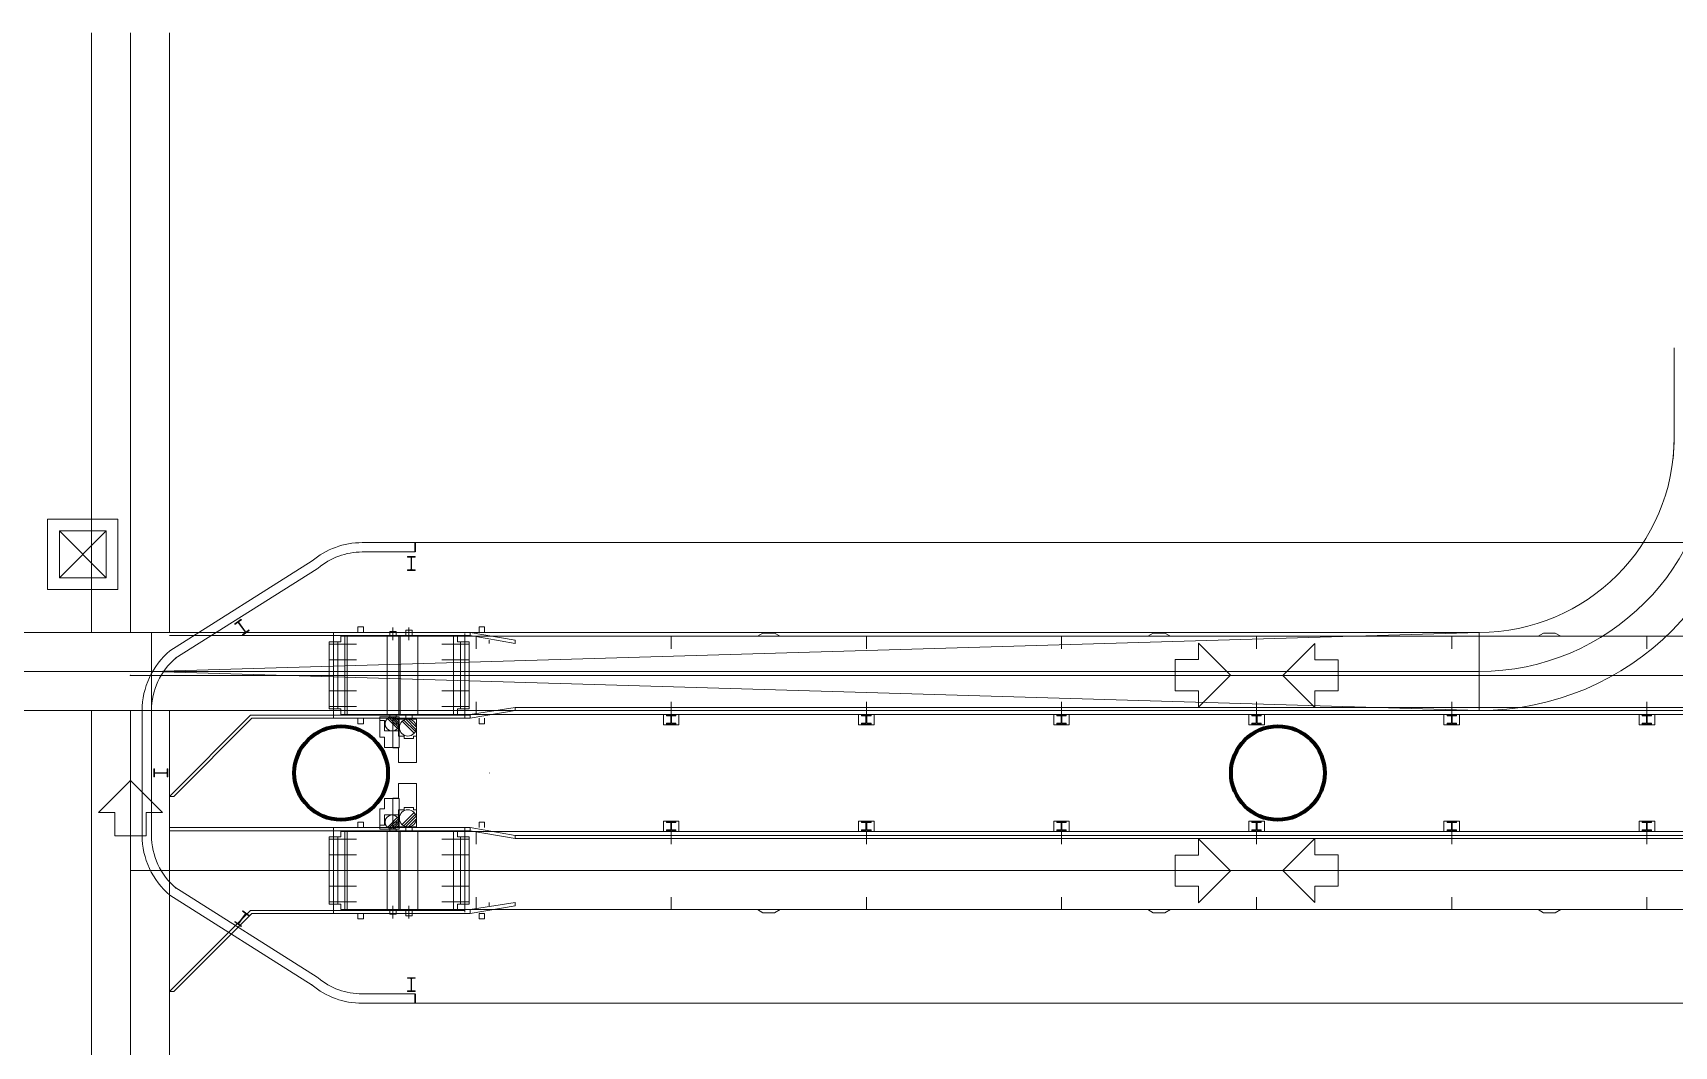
# Model space of a CAD drawing. Header units: metres. Extents: x 1807 to 3745, y 842 to 1968.
# Drawn here: x 3482.05 to 3503.08, y 1388.5 to 1401.48 of the extents above; entities that cross this region are included whole.
import ezdxf

# ---------------------------------------------------------------- set-up
doc = ezdxf.new("R2010")
doc.units = ezdxf.units.M
doc.header["$MEASUREMENT"] = 0
doc.layers.add('Level 1', color=7, linetype='Continuous', lineweight=0)

msp = doc.modelspace()

# ---------------------------------------------------------------- linework, layer by layer
at = {"layer": 'Level 1', "color": 7, "linetype": 'Continuous', "lineweight": 0}
for p, q in [((3482.8, 1393.8), (3482.8, 1401.479)), ((3483.8, 1393.8), (3483.8, 1401.479)), ((3503.077, 1396.3), (3503.077, 1397.446)), ((3482.24, 1395.25), (3483.14, 1395.25)), ((3482.24, 1394.35), (3482.24, 1395.25)), ((3483.14, 1395.25), (3482.24, 1395.25)), ((3482.24, 1395.25), (3482.24, 1394.35)), ((3483.14, 1395.25), (3483.14, 1394.35)), ((3483.14, 1394.35), (3483.14, 1395.25)), ((3482.39, 1395.1), (3482.99, 1394.5)), ((3482.99, 1395.1), (3482.39, 1394.5)), ((3482.39, 1394.5), (3482.99, 1395.1)), ((3482.99, 1394.5), (3482.39, 1395.1)), ((3511.53, 1394.95), (3486.27, 1394.95)), ((3486.95, 1394.95), (3486.27, 1394.95)), ((3485.633, 1394.721), (3485.62, 1394.711)), ((3486.95, 1394.83), (3486.27, 1394.83)), ((3485.627, 1394.716), (3483.807, 1393.566)), ((3485.627, 1394.716), (3483.807, 1393.566)), ((3485.691, 1394.614), (3483.871, 1393.464)), ((3485.704, 1394.624), (3485.691, 1394.614)), ((3483.14, 1394.35), (3482.24, 1394.35)), ((3482.24, 1394.35), (3483.14, 1394.35)), ((3463.192, 1393.8), (3500.577, 1393.8)), ((3500.577, 1393.8), (3483.57, 1393.3)), ((3483.57, 1392.8), (3483.57, 1393.8)), ((3485.18, 1393.8), (3483.8, 1393.8)), ((3485.18, 1393.76), (3483.8, 1393.76)), ((3485.9, 1393.8), (3485.18, 1393.8)), ((3485.9, 1393.76), (3485.18, 1393.76)), ((3485.847, 1393.68), (3485.847, 1392.82)), ((3485.847, 1393.68), (3485.997, 1393.68)), ((3485.9, 1393.8), (3487.654, 1393.8)), ((3485.9, 1393.8), (3485.9, 1392.7)), ((3485.9, 1393.76), (3487.654, 1393.76)), ((3485.997, 1393.75), (3486.047, 1393.75)), ((3485.997, 1393.68), (3485.997, 1393.75)), ((3511.853, 1393.75), (3486.047, 1393.75)), ((3486.07, 1393.75), (3487.462, 1393.75)), ((3486.215, 1393.8), (3486.215, 1393.87)), ((3486.215, 1393.87), (3486.285, 1393.87)), ((3486.285, 1393.8), (3486.285, 1393.87)), ((3486.589, 1393.76), (3486.739, 1393.76)), ((3486.624, 1393.81), (3486.704, 1393.81)), ((3486.624, 1393.81), (3486.624, 1393.76)), ((3486.704, 1393.81), (3486.704, 1393.76)), ((3486.768, 1393.76), (3486.968, 1393.76)), ((3486.828, 1393.83), (3486.828, 1393.76)), ((3486.828, 1393.83), (3486.908, 1393.83)), ((3486.908, 1393.83), (3486.908, 1393.76)), ((3487.489, 1393.75), (3487.439, 1393.75)), ((3487.489, 1393.68), (3487.489, 1393.75)), ((3487.639, 1393.68), (3487.489, 1393.68)), ((3487.639, 1392.82), (3487.639, 1393.68)), ((3487.654, 1393.76), (3487.654, 1393.8)), ((3488.228, 1393.7), (3487.654, 1393.8)), ((3487.654, 1393.76), (3488.228, 1393.66)), ((3487.728, 1393.75), (3487.728, 1393.59)), ((3487.768, 1393.8), (3487.768, 1393.87)), ((3487.768, 1393.87), (3487.838, 1393.87)), ((3487.768, 1393.8), (3487.838, 1393.8)), ((3487.838, 1393.8), (3487.838, 1393.87)), ((3487.898, 1393.7), (3487.898, 1393.66)), ((3488.228, 1393.66), (3488.228, 1393.7)), ((3490.228, 1393.75), (3490.228, 1393.59)), ((3491.334, 1393.75), (3491.403, 1393.79)), ((3491.553, 1393.79), (3491.403, 1393.79)), ((3491.553, 1393.79), (3491.623, 1393.75)), ((3492.728, 1393.75), (3492.728, 1393.59)), ((3495.228, 1393.75), (3495.228, 1393.59)), ((3496.334, 1393.75), (3496.403, 1393.79)), ((3496.553, 1393.79), (3496.403, 1393.79)), ((3496.553, 1393.79), (3496.623, 1393.75)), ((3497.728, 1393.75), (3497.728, 1393.59)), ((3500.228, 1393.75), (3500.228, 1393.59)), ((3500.577, 1392.8), (3500.577, 1393.8)), ((3501.403, 1393.79), (3501.334, 1393.75)), ((3501.403, 1393.79), (3501.553, 1393.79)), ((3501.623, 1393.75), (3501.553, 1393.79)), ((3502.728, 1393.75), (3502.728, 1393.59)), ((3483.871, 1393.464), (3483.884, 1393.474)), ((3485.847, 1393.65), (3486.197, 1393.65)), ((3487.639, 1393.65), (3487.289, 1393.65)), ((3496.984, 1393.662), (3497.394, 1393.252)), ((3496.984, 1393.452), (3496.984, 1393.662)), ((3483.299, 1393.249), (3483.301, 1393.251)), ((3483.299, 1393.251), (3483.301, 1393.249)), ((3483.57, 1393.3), (3500.577, 1392.8)), ((3485.179, 1393.249), (3485.181, 1393.251)), ((3485.179, 1393.251), (3485.181, 1393.249)), ((3485.847, 1393.45), (3486.197, 1393.45)), ((3485.847, 1393.25), (3486.197, 1393.25)), ((3487.639, 1393.45), (3487.289, 1393.45)), ((3487.639, 1393.25), (3487.289, 1393.25)), ((3496.684, 1393.052), (3496.684, 1393.452)), ((3496.684, 1393.452), (3496.984, 1393.452)), ((3496.984, 1392.842), (3497.394, 1393.252)), ((3485.847, 1393.05), (3486.197, 1393.05)), ((3487.639, 1393.05), (3487.289, 1393.05)), ((3496.684, 1393.052), (3496.984, 1393.052)), ((3496.984, 1392.842), (3496.984, 1393.052)), ((3485.847, 1392.85), (3486.197, 1392.85)), ((3487.639, 1392.85), (3487.289, 1392.85)), ((3488.228, 1392.84), (3487.654, 1392.75)), ((3487.728, 1392.91), (3487.728, 1392.75)), ((3507.818, 1392.84), (3488.228, 1392.84)), ((3488.228, 1392.8), (3488.228, 1392.84)), ((3490.228, 1392.91), (3490.228, 1392.75)), ((3492.728, 1392.91), (3492.728, 1392.75)), ((3495.228, 1392.91), (3495.228, 1392.75)), ((3497.728, 1392.91), (3497.728, 1392.75)), ((3500.228, 1392.91), (3500.228, 1392.75)), ((3502.728, 1392.91), (3502.728, 1392.75)), ((3463.192, 1392.8), (3500.577, 1392.8)), ((3482.8, 1267.909), (3482.8, 1392.8)), ((3483.45, 1392.8), (3483.45, 1391.2)), ((3483.45, 1392.8), (3483.45, 1391.2)), ((3483.57, 1392.8), (3483.57, 1391.2)), ((3483.8, 1267.909), (3483.8, 1392.8)), ((3484.84, 1392.74), (3483.8, 1391.7)), ((3484.857, 1392.7), (3483.857, 1391.7)), ((3485.18, 1392.74), (3484.84, 1392.74)), ((3485.18, 1392.7), (3484.857, 1392.7)), ((3485.9, 1392.74), (3485.18, 1392.74)), ((3485.9, 1392.7), (3485.18, 1392.7)), ((3485.847, 1392.82), (3485.997, 1392.82)), ((3485.9, 1392.74), (3487.654, 1392.74)), ((3485.9, 1392.7), (3487.654, 1392.7)), ((3485.997, 1392.82), (3485.997, 1392.75)), ((3485.997, 1392.75), (3486.047, 1392.75)), ((3486.047, 1392.75), (3487.462, 1392.75)), ((3486.215, 1392.7), (3486.215, 1392.63)), ((3486.215, 1392.63), (3486.285, 1392.63)), ((3486.285, 1392.7), (3486.285, 1392.63)), ((3486.744, 1392.72), (3486.494, 1392.72)), ((3486.494, 1392.72), (3486.494, 1392.67)), ((3486.554, 1392.67), (3486.494, 1392.67)), ((3486.554, 1392.67), (3486.554, 1392.538)), ((3486.589, 1392.74), (3486.739, 1392.74)), ((3486.721, 1392.568), (3486.592, 1392.697)), ((3486.733, 1392.586), (3486.609, 1392.709)), ((3486.624, 1392.74), (3486.624, 1392.72)), ((3486.741, 1392.607), (3486.63, 1392.717)), ((3486.744, 1392.634), (3486.657, 1392.72)), ((3486.964, 1392.69), (3486.664, 1392.69)), ((3486.664, 1392.69), (3486.664, 1392.63)), ((3486.736, 1392.63), (3486.664, 1392.63)), ((3486.704, 1392.74), (3486.704, 1392.72)), ((3486.736, 1392.63), (3486.736, 1392.472)), ((3486.744, 1392.72), (3486.744, 1392.538)), ((3486.768, 1392.74), (3486.968, 1392.74)), ((3486.936, 1392.508), (3486.782, 1392.663)), ((3486.951, 1392.529), (3486.803, 1392.677)), ((3486.828, 1392.74), (3486.828, 1392.69)), ((3486.961, 1392.554), (3486.828, 1392.687)), ((3486.964, 1392.587), (3486.861, 1392.69)), ((3486.908, 1392.74), (3486.908, 1392.69)), ((3486.964, 1392.69), (3486.964, 1392.472)), ((3487.489, 1392.75), (3487.439, 1392.75)), ((3487.639, 1392.82), (3487.489, 1392.82)), ((3487.489, 1392.82), (3487.489, 1392.75)), ((3511.853, 1392.75), (3487.489, 1392.75)), ((3487.654, 1392.7), (3488.228, 1392.8)), ((3487.654, 1392.7), (3487.654, 1392.75)), ((3487.768, 1392.7), (3487.768, 1392.63)), ((3487.768, 1392.63), (3487.838, 1392.63)), ((3487.838, 1392.7), (3487.838, 1392.63)), ((3507.228, 1392.8), (3488.228, 1392.8)), ((3490.128, 1392.616), (3490.128, 1392.75)), ((3490.128, 1392.75), (3490.328, 1392.75)), ((3490.168, 1392.74), (3490.288, 1392.74)), ((3490.168, 1392.74), (3490.168, 1392.73)), ((3490.168, 1392.73), (3490.223, 1392.73)), ((3490.168, 1392.636), (3490.168, 1392.626)), ((3490.168, 1392.636), (3490.223, 1392.636)), ((3490.168, 1392.626), (3490.288, 1392.626)), ((3490.188, 1392.75), (3490.188, 1392.74)), ((3490.223, 1392.73), (3490.223, 1392.636)), ((3490.233, 1392.73), (3490.288, 1392.73)), ((3490.233, 1392.73), (3490.233, 1392.636)), ((3490.233, 1392.636), (3490.288, 1392.636)), ((3490.268, 1392.75), (3490.268, 1392.74)), ((3490.288, 1392.74), (3490.288, 1392.73)), ((3490.288, 1392.636), (3490.288, 1392.626)), ((3490.328, 1392.616), (3490.328, 1392.75)), ((3492.628, 1392.616), (3492.628, 1392.75)), ((3492.628, 1392.75), (3492.828, 1392.75)), ((3492.668, 1392.74), (3492.788, 1392.74)), ((3492.668, 1392.74), (3492.668, 1392.73)), ((3492.668, 1392.73), (3492.723, 1392.73)), ((3492.668, 1392.636), (3492.668, 1392.626)), ((3492.668, 1392.636), (3492.723, 1392.636)), ((3492.668, 1392.626), (3492.788, 1392.626)), ((3492.688, 1392.75), (3492.688, 1392.74)), ((3492.723, 1392.73), (3492.723, 1392.636)), ((3492.733, 1392.73), (3492.788, 1392.73)), ((3492.733, 1392.73), (3492.733, 1392.636)), ((3492.733, 1392.636), (3492.788, 1392.636)), ((3492.768, 1392.75), (3492.768, 1392.74)), ((3492.788, 1392.74), (3492.788, 1392.73)), ((3492.788, 1392.636), (3492.788, 1392.626)), ((3492.828, 1392.616), (3492.828, 1392.75)), ((3495.128, 1392.616), (3495.128, 1392.75)), ((3495.128, 1392.75), (3495.328, 1392.75)), ((3495.168, 1392.74), (3495.288, 1392.74)), ((3495.168, 1392.74), (3495.168, 1392.73)), ((3495.168, 1392.73), (3495.223, 1392.73)), ((3495.168, 1392.636), (3495.168, 1392.626)), ((3495.168, 1392.636), (3495.223, 1392.636)), ((3495.168, 1392.626), (3495.288, 1392.626)), ((3495.188, 1392.75), (3495.188, 1392.74)), ((3495.223, 1392.73), (3495.223, 1392.636)), ((3495.233, 1392.73), (3495.288, 1392.73)), ((3495.233, 1392.73), (3495.233, 1392.636)), ((3495.233, 1392.636), (3495.288, 1392.636)), ((3495.268, 1392.75), (3495.268, 1392.74)), ((3495.288, 1392.74), (3495.288, 1392.73)), ((3495.288, 1392.636), (3495.288, 1392.626)), ((3495.328, 1392.616), (3495.328, 1392.75)), ((3497.628, 1392.616), (3497.628, 1392.75)), ((3497.628, 1392.75), (3497.828, 1392.75)), ((3497.668, 1392.74), (3497.788, 1392.74)), ((3497.668, 1392.74), (3497.668, 1392.73)), ((3497.668, 1392.73), (3497.723, 1392.73)), ((3497.668, 1392.636), (3497.668, 1392.626)), ((3497.668, 1392.636), (3497.723, 1392.636)), ((3497.668, 1392.626), (3497.788, 1392.626)), ((3497.688, 1392.75), (3497.688, 1392.74)), ((3497.723, 1392.73), (3497.723, 1392.636)), ((3497.733, 1392.73), (3497.788, 1392.73)), ((3497.733, 1392.73), (3497.733, 1392.636)), ((3497.733, 1392.636), (3497.788, 1392.636)), ((3497.768, 1392.75), (3497.768, 1392.74)), ((3497.788, 1392.74), (3497.788, 1392.73)), ((3497.788, 1392.636), (3497.788, 1392.626)), ((3497.828, 1392.616), (3497.828, 1392.75)), ((3500.128, 1392.616), (3500.128, 1392.75)), ((3500.128, 1392.75), (3500.328, 1392.75)), ((3500.168, 1392.74), (3500.288, 1392.74)), ((3500.168, 1392.74), (3500.168, 1392.73)), ((3500.168, 1392.73), (3500.223, 1392.73)), ((3500.168, 1392.636), (3500.168, 1392.626)), ((3500.168, 1392.636), (3500.223, 1392.636)), ((3500.168, 1392.626), (3500.288, 1392.626)), ((3500.188, 1392.75), (3500.188, 1392.74)), ((3500.223, 1392.73), (3500.223, 1392.636)), ((3500.233, 1392.73), (3500.288, 1392.73)), ((3500.233, 1392.73), (3500.233, 1392.636)), ((3500.233, 1392.636), (3500.288, 1392.636)), ((3500.268, 1392.75), (3500.268, 1392.74)), ((3500.288, 1392.74), (3500.288, 1392.73)), ((3500.288, 1392.636), (3500.288, 1392.626)), ((3500.328, 1392.616), (3500.328, 1392.75)), ((3502.628, 1392.616), (3502.628, 1392.75)), ((3502.628, 1392.75), (3502.828, 1392.75)), ((3502.668, 1392.74), (3502.788, 1392.74)), ((3502.668, 1392.74), (3502.668, 1392.73)), ((3502.668, 1392.73), (3502.723, 1392.73)), ((3502.668, 1392.636), (3502.668, 1392.626)), ((3502.668, 1392.636), (3502.723, 1392.636)), ((3502.668, 1392.626), (3502.788, 1392.626)), ((3502.688, 1392.75), (3502.688, 1392.74)), ((3502.723, 1392.73), (3502.723, 1392.636)), ((3502.733, 1392.73), (3502.788, 1392.73)), ((3502.733, 1392.73), (3502.733, 1392.636)), ((3502.733, 1392.636), (3502.788, 1392.636)), ((3502.768, 1392.75), (3502.768, 1392.74)), ((3502.788, 1392.74), (3502.788, 1392.73)), ((3502.788, 1392.636), (3502.788, 1392.626)), ((3502.828, 1392.616), (3502.828, 1392.75)), ((3486.744, 1392.538), (3486.554, 1392.538)), ((3486.808, 1392.472), (3486.736, 1392.472)), ((3486.808, 1392.472), (3486.808, 1392.442)), ((3486.928, 1392.442), (3486.808, 1392.442)), ((3486.964, 1392.472), (3486.928, 1392.472)), ((3486.928, 1392.472), (3486.928, 1392.442)), ((3490.128, 1392.616), (3490.328, 1392.616)), ((3492.628, 1392.616), (3492.828, 1392.616)), ((3495.128, 1392.616), (3495.328, 1392.616)), ((3497.628, 1392.616), (3497.828, 1392.616)), ((3500.128, 1392.616), (3500.328, 1392.616)), ((3502.628, 1392.616), (3502.828, 1392.616)), ((3487.899, 1391.999), (3487.901, 1392.001)), ((3487.899, 1392.001), (3487.901, 1391.999)), ((3482.89, 1391.495), (3483.3, 1391.905)), ((3483.301, 1391.904), (3483.299, 1391.906)), ((3483.299, 1391.904), (3483.301, 1391.906)), ((3483.71, 1391.495), (3483.3, 1391.905)), ((3483.857, 1391.7), (3483.8, 1391.7)), ((3483.1, 1391.495), (3482.89, 1391.495)), ((3483.1, 1391.195), (3483.1, 1391.495)), ((3483.301, 1391.549), (3483.299, 1391.551)), ((3483.299, 1391.549), (3483.301, 1391.551)), ((3483.71, 1391.495), (3483.5, 1391.495)), ((3483.5, 1391.195), (3483.5, 1391.495)), ((3486.215, 1391.3), (3486.215, 1391.37)), ((3486.215, 1391.37), (3486.285, 1391.37)), ((3486.285, 1391.3), (3486.285, 1391.37)), ((3486.744, 1391.462), (3486.554, 1391.462)), ((3486.554, 1391.33), (3486.554, 1391.462)), ((3486.721, 1391.432), (3486.592, 1391.303)), ((3486.733, 1391.414), (3486.609, 1391.291)), ((3486.741, 1391.393), (3486.63, 1391.283)), ((3486.744, 1391.367), (3486.657, 1391.28)), ((3486.736, 1391.37), (3486.664, 1391.37)), ((3486.664, 1391.31), (3486.664, 1391.37)), ((3486.736, 1391.37), (3486.736, 1391.528)), ((3486.808, 1391.528), (3486.736, 1391.528)), ((3486.744, 1391.28), (3486.744, 1391.462)), ((3486.936, 1391.492), (3486.782, 1391.338)), ((3486.951, 1391.471), (3486.803, 1391.323)), ((3486.928, 1391.558), (3486.808, 1391.558)), ((3486.808, 1391.528), (3486.808, 1391.558)), ((3486.961, 1391.446), (3486.828, 1391.313)), ((3486.964, 1391.413), (3486.861, 1391.31)), ((3486.928, 1391.528), (3486.928, 1391.558)), ((3486.964, 1391.528), (3486.928, 1391.528)), ((3486.964, 1391.31), (3486.964, 1391.528)), ((3487.768, 1391.3), (3487.768, 1391.37)), ((3487.768, 1391.37), (3487.838, 1391.37)), ((3487.838, 1391.3), (3487.838, 1391.37)), ((3490.128, 1391.384), (3490.128, 1391.25)), ((3490.128, 1391.384), (3490.328, 1391.384)), ((3490.168, 1391.374), (3490.288, 1391.374)), ((3490.168, 1391.364), (3490.168, 1391.374)), ((3490.168, 1391.364), (3490.223, 1391.364)), ((3490.223, 1391.27), (3490.223, 1391.364)), ((3490.233, 1391.364), (3490.288, 1391.364)), ((3490.233, 1391.27), (3490.233, 1391.364)), ((3490.288, 1391.364), (3490.288, 1391.374)), ((3490.328, 1391.384), (3490.328, 1391.25)), ((3492.628, 1391.384), (3492.628, 1391.25)), ((3492.628, 1391.384), (3492.828, 1391.384)), ((3492.668, 1391.374), (3492.788, 1391.374)), ((3492.668, 1391.364), (3492.668, 1391.374)), ((3492.668, 1391.364), (3492.723, 1391.364)), ((3492.723, 1391.27), (3492.723, 1391.364)), ((3492.733, 1391.364), (3492.788, 1391.364)), ((3492.733, 1391.27), (3492.733, 1391.364)), ((3492.788, 1391.364), (3492.788, 1391.374)), ((3492.828, 1391.384), (3492.828, 1391.25)), ((3495.128, 1391.384), (3495.128, 1391.25)), ((3495.128, 1391.384), (3495.328, 1391.384)), ((3495.168, 1391.374), (3495.288, 1391.374)), ((3495.168, 1391.364), (3495.168, 1391.374)), ((3495.168, 1391.364), (3495.223, 1391.364)), ((3495.223, 1391.27), (3495.223, 1391.364)), ((3495.233, 1391.364), (3495.288, 1391.364)), ((3495.233, 1391.27), (3495.233, 1391.364)), ((3495.288, 1391.364), (3495.288, 1391.374)), ((3495.328, 1391.384), (3495.328, 1391.25)), ((3497.628, 1391.384), (3497.628, 1391.25)), ((3497.628, 1391.384), (3497.828, 1391.384)), ((3497.668, 1391.374), (3497.788, 1391.374)), ((3497.668, 1391.364), (3497.668, 1391.374)), ((3497.668, 1391.364), (3497.723, 1391.364)), ((3497.723, 1391.27), (3497.723, 1391.364)), ((3497.733, 1391.364), (3497.788, 1391.364)), ((3497.733, 1391.27), (3497.733, 1391.364)), ((3497.788, 1391.364), (3497.788, 1391.374)), ((3497.828, 1391.384), (3497.828, 1391.25)), ((3500.128, 1391.384), (3500.128, 1391.25)), ((3500.128, 1391.384), (3500.328, 1391.384)), ((3500.168, 1391.374), (3500.288, 1391.374)), ((3500.168, 1391.364), (3500.168, 1391.374)), ((3500.168, 1391.364), (3500.223, 1391.364)), ((3500.223, 1391.27), (3500.223, 1391.364)), ((3500.233, 1391.364), (3500.288, 1391.364)), ((3500.233, 1391.27), (3500.233, 1391.364)), ((3500.288, 1391.364), (3500.288, 1391.374)), ((3500.328, 1391.384), (3500.328, 1391.25)), ((3502.628, 1391.384), (3502.628, 1391.25)), ((3502.628, 1391.384), (3502.828, 1391.384)), ((3502.668, 1391.374), (3502.788, 1391.374)), ((3502.668, 1391.364), (3502.668, 1391.374)), ((3502.668, 1391.364), (3502.723, 1391.364)), ((3502.723, 1391.27), (3502.723, 1391.364)), ((3502.733, 1391.364), (3502.788, 1391.364)), ((3502.733, 1391.27), (3502.733, 1391.364)), ((3502.788, 1391.364), (3502.788, 1391.374)), ((3502.828, 1391.384), (3502.828, 1391.25)), ((3483.5, 1391.195), (3483.1, 1391.195)), ((3485.18, 1391.3), (3483.8, 1391.3)), ((3485.18, 1391.26), (3483.8, 1391.26)), ((3485.9, 1391.3), (3485.18, 1391.3)), ((3485.9, 1391.26), (3485.18, 1391.26)), ((3485.847, 1390.32), (3485.847, 1391.18)), ((3485.847, 1391.18), (3485.997, 1391.18)), ((3485.847, 1391.15), (3486.197, 1391.15)), ((3485.9, 1391.3), (3487.654, 1391.3)), ((3485.9, 1391.3), (3485.9, 1390.2)), ((3485.9, 1391.26), (3487.654, 1391.26)), ((3485.997, 1391.25), (3486.047, 1391.25)), ((3485.997, 1391.18), (3485.997, 1391.25)), ((3511.853, 1391.25), (3486.047, 1391.25)), ((3486.554, 1391.33), (3486.494, 1391.33)), ((3486.494, 1391.28), (3486.494, 1391.33)), ((3486.744, 1391.28), (3486.494, 1391.28)), ((3486.589, 1391.26), (3486.739, 1391.26)), ((3486.624, 1391.26), (3486.624, 1391.28)), ((3486.964, 1391.31), (3486.664, 1391.31)), ((3486.704, 1391.26), (3486.704, 1391.28)), ((3486.768, 1391.26), (3486.968, 1391.26)), ((3486.828, 1391.26), (3486.828, 1391.31)), ((3486.908, 1391.26), (3486.908, 1391.31)), ((3487.639, 1391.15), (3487.289, 1391.15)), ((3487.489, 1391.25), (3487.439, 1391.25)), ((3487.489, 1391.18), (3487.489, 1391.25)), ((3487.639, 1391.18), (3487.489, 1391.18)), ((3487.639, 1391.18), (3487.639, 1390.32)), ((3487.654, 1391.26), (3487.654, 1391.3)), ((3488.228, 1391.2), (3487.654, 1391.3)), ((3487.654, 1391.26), (3488.228, 1391.16)), ((3487.728, 1391.09), (3487.728, 1391.25)), ((3507.228, 1391.2), (3488.228, 1391.2)), ((3488.228, 1391.16), (3488.228, 1391.2)), ((3507.818, 1391.16), (3488.228, 1391.16)), ((3490.128, 1391.25), (3490.328, 1391.25)), ((3490.168, 1391.27), (3490.223, 1391.27)), ((3490.168, 1391.26), (3490.168, 1391.27)), ((3490.168, 1391.26), (3490.288, 1391.26)), ((3490.188, 1391.25), (3490.188, 1391.26)), ((3490.228, 1391.09), (3490.228, 1391.25)), ((3490.233, 1391.27), (3490.288, 1391.27)), ((3490.268, 1391.25), (3490.268, 1391.26)), ((3490.288, 1391.26), (3490.288, 1391.27)), ((3492.628, 1391.25), (3492.828, 1391.25)), ((3492.668, 1391.27), (3492.723, 1391.27)), ((3492.668, 1391.26), (3492.668, 1391.27)), ((3492.668, 1391.26), (3492.788, 1391.26)), ((3492.688, 1391.25), (3492.688, 1391.26)), ((3492.728, 1391.09), (3492.728, 1391.25)), ((3492.733, 1391.27), (3492.788, 1391.27)), ((3492.768, 1391.25), (3492.768, 1391.26)), ((3492.788, 1391.26), (3492.788, 1391.27)), ((3495.128, 1391.25), (3495.328, 1391.25)), ((3495.168, 1391.27), (3495.223, 1391.27)), ((3495.168, 1391.26), (3495.168, 1391.27)), ((3495.168, 1391.26), (3495.288, 1391.26)), ((3495.188, 1391.25), (3495.188, 1391.26)), ((3495.228, 1391.09), (3495.228, 1391.25)), ((3495.233, 1391.27), (3495.288, 1391.27)), ((3495.268, 1391.25), (3495.268, 1391.26)), ((3495.288, 1391.26), (3495.288, 1391.27)), ((3496.984, 1391.158), (3497.394, 1390.748)), ((3496.984, 1391.158), (3496.984, 1390.948)), ((3497.628, 1391.25), (3497.828, 1391.25)), ((3497.668, 1391.27), (3497.723, 1391.27)), ((3497.668, 1391.26), (3497.668, 1391.27)), ((3497.668, 1391.26), (3497.788, 1391.26)), ((3497.688, 1391.25), (3497.688, 1391.26)), ((3497.728, 1391.09), (3497.728, 1391.25)), ((3497.733, 1391.27), (3497.788, 1391.27)), ((3497.768, 1391.25), (3497.768, 1391.26)), ((3497.788, 1391.26), (3497.788, 1391.27)), ((3500.128, 1391.25), (3500.328, 1391.25)), ((3500.168, 1391.27), (3500.223, 1391.27)), ((3500.168, 1391.26), (3500.168, 1391.27)), ((3500.168, 1391.26), (3500.288, 1391.26)), ((3500.188, 1391.25), (3500.188, 1391.26)), ((3500.228, 1391.09), (3500.228, 1391.25)), ((3500.233, 1391.27), (3500.288, 1391.27)), ((3500.268, 1391.25), (3500.268, 1391.26)), ((3500.288, 1391.26), (3500.288, 1391.27)), ((3502.628, 1391.25), (3502.828, 1391.25)), ((3502.668, 1391.27), (3502.723, 1391.27)), ((3502.668, 1391.26), (3502.668, 1391.27)), ((3502.668, 1391.26), (3502.788, 1391.26)), ((3502.688, 1391.25), (3502.688, 1391.26)), ((3502.728, 1391.09), (3502.728, 1391.25)), ((3502.733, 1391.27), (3502.788, 1391.27)), ((3502.768, 1391.25), (3502.768, 1391.26)), ((3502.788, 1391.26), (3502.788, 1391.27)), ((3485.847, 1390.95), (3486.197, 1390.95)), ((3487.639, 1390.95), (3487.289, 1390.95)), ((3496.684, 1390.948), (3496.684, 1390.548)), ((3496.684, 1390.948), (3496.984, 1390.948)), ((3483.299, 1390.749), (3483.301, 1390.751)), ((3483.299, 1390.751), (3483.301, 1390.749)), ((3485.179, 1390.749), (3485.181, 1390.751)), ((3485.179, 1390.751), (3485.181, 1390.749)), ((3485.847, 1390.75), (3486.197, 1390.75)), ((3487.639, 1390.75), (3487.289, 1390.75)), ((3496.984, 1390.338), (3497.394, 1390.748)), ((3483.884, 1390.526), (3483.871, 1390.536)), ((3483.871, 1390.536), (3485.691, 1389.386)), ((3485.847, 1390.55), (3486.197, 1390.55)), ((3487.639, 1390.55), (3487.289, 1390.55)), ((3496.684, 1390.548), (3496.984, 1390.548)), ((3496.984, 1390.548), (3496.984, 1390.338)), ((3483.807, 1390.434), (3485.627, 1389.284)), ((3483.807, 1390.434), (3485.627, 1389.284)), ((3485.847, 1390.35), (3486.197, 1390.35)), ((3485.847, 1390.32), (3485.997, 1390.32)), ((3485.997, 1390.32), (3485.997, 1390.25)), ((3487.639, 1390.35), (3487.289, 1390.35)), ((3487.639, 1390.32), (3487.489, 1390.32)), ((3487.489, 1390.32), (3487.489, 1390.25)), ((3488.228, 1390.34), (3487.654, 1390.25)), ((3487.728, 1390.25), (3487.728, 1390.41)), ((3487.898, 1390.3), (3487.898, 1390.34)), ((3488.228, 1390.3), (3488.228, 1390.34)), ((3490.228, 1390.25), (3490.228, 1390.41)), ((3492.728, 1390.25), (3492.728, 1390.41)), ((3495.228, 1390.25), (3495.228, 1390.41)), ((3497.728, 1390.25), (3497.728, 1390.41)), ((3500.228, 1390.25), (3500.228, 1390.41)), ((3502.728, 1390.25), (3502.728, 1390.41)), ((3484.84, 1390.24), (3483.8, 1389.2)), ((3484.857, 1390.2), (3483.857, 1389.2)), ((3485.18, 1390.24), (3484.84, 1390.24)), ((3485.18, 1390.2), (3484.857, 1390.2)), ((3485.9, 1390.24), (3485.18, 1390.24)), ((3485.9, 1390.2), (3485.18, 1390.2)), ((3485.9, 1390.24), (3487.59, 1390.24)), ((3485.9, 1390.2), (3487.654, 1390.2)), ((3485.997, 1390.25), (3486.047, 1390.25)), ((3511.853, 1390.25), (3486.047, 1390.25)), ((3486.215, 1390.2), (3486.215, 1390.13)), ((3486.215, 1390.13), (3486.285, 1390.13)), ((3486.285, 1390.2), (3486.285, 1390.13)), ((3486.589, 1390.24), (3486.739, 1390.24)), ((3486.624, 1390.19), (3486.624, 1390.24)), ((3486.624, 1390.19), (3486.704, 1390.19)), ((3486.704, 1390.19), (3486.704, 1390.24)), ((3486.768, 1390.24), (3486.968, 1390.24)), ((3486.828, 1390.17), (3486.828, 1390.24)), ((3486.828, 1390.17), (3486.908, 1390.17)), ((3486.908, 1390.17), (3486.908, 1390.24)), ((3487.489, 1390.25), (3487.439, 1390.25)), ((3487.654, 1390.2), (3488.228, 1390.3)), ((3487.654, 1390.2), (3487.654, 1390.25)), ((3487.768, 1390.2), (3487.838, 1390.2)), ((3487.768, 1390.2), (3487.768, 1390.13)), ((3487.768, 1390.13), (3487.838, 1390.13)), ((3487.838, 1390.2), (3487.838, 1390.13)), ((3491.334, 1390.25), (3491.403, 1390.21)), ((3491.553, 1390.21), (3491.403, 1390.21)), ((3491.553, 1390.21), (3491.623, 1390.25)), ((3496.334, 1390.25), (3496.403, 1390.21)), ((3496.553, 1390.21), (3496.403, 1390.21)), ((3496.553, 1390.21), (3496.623, 1390.25)), ((3501.403, 1390.21), (3501.334, 1390.25)), ((3501.403, 1390.21), (3501.553, 1390.21)), ((3501.623, 1390.25), (3501.553, 1390.21)), ((3485.62, 1389.289), (3485.633, 1389.279)), ((3485.691, 1389.386), (3485.704, 1389.376)), ((3483.857, 1389.2), (3483.8, 1389.2)), ((3486.27, 1389.17), (3486.95, 1389.17)), ((3486.27, 1389.05), (3511.53, 1389.05)), ((3486.27, 1389.05), (3486.95, 1389.05))]:
    msp.add_line(p, q, dxfattribs=at)
at = {"layer": 'Level 1', "color": 7, "linetype": 'Continuous', "lineweight": 0, "ltscale": 4}
for p, q in [((3483.3, 1393.8), (3483.3, 1401.479)), ((3485.902, 1393.8), (3485.902, 1392.715)), ((3485.957, 1393.68), (3485.957, 1392.82)), ((3486.047, 1393.75), (3486.047, 1392.75)), ((3486.078, 1393.75), (3486.078, 1392.75)), ((3486.589, 1393.75), (3486.589, 1392.75)), ((3486.664, 1393.7), (3486.664, 1393.864)), ((3486.739, 1393.75), (3486.739, 1392.75)), ((3486.755, 1393.75), (3486.755, 1392.75)), ((3486.868, 1393.7), (3486.868, 1393.864)), ((3486.981, 1393.75), (3486.981, 1392.75)), ((3487.439, 1392.75), (3487.439, 1393.75)), ((3487.529, 1392.82), (3487.529, 1393.68)), ((3487.584, 1392.7), (3487.584, 1393.785)), ((3498.473, 1393.66), (3498.063, 1393.25)), ((3498.473, 1393.45), (3498.473, 1393.66)), ((3463.192, 1393.3), (3500.577, 1393.3)), ((3483.3, 1393.25), (3485.18, 1393.25)), ((3485.18, 1393.25), (3512.72, 1393.25)), ((3498.473, 1392.84), (3498.063, 1393.25)), ((3498.773, 1393.45), (3498.473, 1393.45)), ((3498.773, 1393.05), (3498.773, 1393.45)), ((3498.473, 1392.84), (3498.473, 1393.05)), ((3498.773, 1393.05), (3498.473, 1393.05)), ((3483.3, 1267.909), (3483.3, 1392.8)), ((3486.494, 1392.67), (3486.494, 1392.458)), ((3486.664, 1392.63), (3486.664, 1392.322)), ((3486.554, 1392.458), (3486.494, 1392.458)), ((3486.554, 1392.458), (3486.554, 1392.326)), ((3486.744, 1392.326), (3486.744, 1392.538)), ((3486.964, 1392.134), (3486.964, 1392.472)), ((3486.554, 1392.326), (3486.744, 1392.326)), ((3486.736, 1392.322), (3486.664, 1392.322)), ((3486.736, 1392.322), (3486.736, 1392.134)), ((3486.736, 1392.134), (3486.964, 1392.134)), ((3486.736, 1391.866), (3486.964, 1391.866)), ((3486.736, 1391.678), (3486.736, 1391.866)), ((3486.964, 1391.866), (3486.964, 1391.528)), ((3486.554, 1391.674), (3486.744, 1391.674)), ((3486.554, 1391.542), (3486.554, 1391.674)), ((3486.664, 1391.37), (3486.664, 1391.678)), ((3486.736, 1391.678), (3486.664, 1391.678)), ((3486.744, 1391.674), (3486.744, 1391.462)), ((3486.494, 1391.33), (3486.494, 1391.542)), ((3486.554, 1391.542), (3486.494, 1391.542)), ((3485.902, 1390.2), (3485.902, 1391.285)), ((3485.957, 1390.32), (3485.957, 1391.18)), ((3486.047, 1390.25), (3486.047, 1391.25)), ((3486.078, 1390.25), (3486.078, 1391.25)), ((3486.589, 1390.25), (3486.589, 1391.25)), ((3486.739, 1390.25), (3486.739, 1391.25)), ((3486.755, 1390.25), (3486.755, 1391.25)), ((3486.981, 1390.25), (3486.981, 1391.25)), ((3487.439, 1391.25), (3487.439, 1390.25)), ((3487.529, 1391.18), (3487.529, 1390.32)), ((3487.584, 1391.3), (3487.584, 1390.215)), ((3498.473, 1391.16), (3498.063, 1390.75)), ((3498.473, 1391.16), (3498.473, 1390.95)), ((3498.773, 1390.95), (3498.473, 1390.95)), ((3498.773, 1390.95), (3498.773, 1390.55)), ((3483.3, 1390.75), (3485.18, 1390.75)), ((3485.18, 1390.75), (3512.72, 1390.75)), ((3498.473, 1390.34), (3498.063, 1390.75)), ((3498.473, 1390.55), (3498.473, 1390.34)), ((3498.773, 1390.55), (3498.473, 1390.55)), ((3486.664, 1390.3), (3486.664, 1390.136)), ((3486.868, 1390.3), (3486.868, 1390.136))]:
    msp.add_line(p, q, dxfattribs=at)
at = {"layer": 'Level 1', "color": 7, "linetype": 'Continuous', "lineweight": 13}
for p, q in [((3482.39, 1395.1), (3482.99, 1395.1)), ((3482.39, 1394.5), (3482.39, 1395.1)), ((3482.99, 1395.1), (3482.39, 1395.1)), ((3482.39, 1395.1), (3482.39, 1394.5)), ((3482.99, 1395.1), (3482.99, 1394.5)), ((3482.99, 1394.5), (3482.99, 1395.1)), ((3486.849, 1394.772), (3486.95, 1394.772)), ((3486.849, 1394.764), (3486.849, 1394.772)), ((3486.889, 1394.764), (3486.849, 1394.764)), ((3486.897, 1394.61), (3486.897, 1394.757)), ((3486.902, 1394.757), (3486.902, 1394.61)), ((3486.95, 1394.764), (3486.909, 1394.764)), ((3486.95, 1394.772), (3486.95, 1394.764)), ((3486.849, 1394.594), (3486.849, 1394.602)), ((3486.849, 1394.602), (3486.889, 1394.602)), ((3486.95, 1394.594), (3486.849, 1394.594)), ((3486.909, 1394.602), (3486.95, 1394.602)), ((3486.95, 1394.602), (3486.95, 1394.594)), ((3482.99, 1394.5), (3482.39, 1394.5)), ((3482.39, 1394.5), (3482.99, 1394.5)), ((3484.717, 1393.968), (3484.636, 1393.908)), ((3484.636, 1393.908), (3484.64, 1393.901)), ((3484.64, 1393.901), (3484.673, 1393.926)), ((3484.684, 1393.924), (3484.772, 1393.807)), ((3484.775, 1393.809), (3484.688, 1393.927)), ((3484.689, 1393.938), (3484.722, 1393.962)), ((3484.722, 1393.962), (3484.717, 1393.968)), ((3484.77, 1393.796), (3484.737, 1393.772)), ((3484.737, 1393.772), (3484.742, 1393.765)), ((3484.742, 1393.765), (3484.823, 1393.826)), ((3484.819, 1393.832), (3484.786, 1393.808)), ((3484.823, 1393.826), (3484.819, 1393.832)), ((3483.6, 1391.949), (3483.6, 1392.051)), ((3483.6, 1392.051), (3483.608, 1392.051)), ((3483.608, 1392.051), (3483.608, 1392.01)), ((3483.608, 1391.99), (3483.608, 1391.949)), ((3483.616, 1392.002), (3483.762, 1392.002)), ((3483.762, 1391.998), (3483.616, 1391.998)), ((3483.77, 1392.01), (3483.77, 1392.051)), ((3483.77, 1392.051), (3483.778, 1392.051)), ((3483.77, 1391.949), (3483.77, 1391.99)), ((3483.778, 1392.051), (3483.778, 1391.949)), ((3483.608, 1391.949), (3483.6, 1391.949)), ((3483.778, 1391.949), (3483.77, 1391.949)), ((3484.636, 1390.092), (3484.64, 1390.099)), ((3484.64, 1390.099), (3484.673, 1390.074)), ((3484.684, 1390.076), (3484.772, 1390.193)), ((3484.775, 1390.191), (3484.688, 1390.073)), ((3484.737, 1390.228), (3484.742, 1390.235)), ((3484.77, 1390.204), (3484.737, 1390.228)), ((3484.742, 1390.235), (3484.823, 1390.174)), ((3484.819, 1390.168), (3484.786, 1390.192)), ((3484.823, 1390.174), (3484.819, 1390.168)), ((3484.717, 1390.032), (3484.636, 1390.092)), ((3484.689, 1390.062), (3484.722, 1390.038)), ((3484.722, 1390.038), (3484.717, 1390.032)), ((3486.849, 1389.37), (3486.849, 1389.378)), ((3486.849, 1389.378), (3486.95, 1389.378)), ((3486.89, 1389.37), (3486.849, 1389.37)), ((3486.897, 1389.216), (3486.897, 1389.362)), ((3486.902, 1389.362), (3486.902, 1389.216)), ((3486.95, 1389.37), (3486.909, 1389.37)), ((3486.95, 1389.378), (3486.95, 1389.37)), ((3486.849, 1389.2), (3486.849, 1389.208)), ((3486.849, 1389.208), (3486.89, 1389.208)), ((3486.95, 1389.2), (3486.849, 1389.2)), ((3486.909, 1389.208), (3486.95, 1389.208)), ((3486.95, 1389.208), (3486.95, 1389.2))]:
    msp.add_line(p, q, dxfattribs=at)
at = {"layer": 'Level 1', "color": 7, "linetype": 'Continuous', "lineweight": 30}
for p, q in [((3486.95, 1394.83), (3486.95, 1394.95)), ((3486.95, 1389.17), (3486.95, 1389.05))]:
    msp.add_line(p, q, dxfattribs=at)
at = {"layer": 'Level 1', "color": 7, "linetype": 'Continuous', "lineweight": 0}
for centre, radius in [((3486.653, 1392.629), 0.091), ((3486.855, 1392.581), 0.109), ((3486.653, 1391.371), 0.091), ((3486.855, 1391.419), 0.109)]:
    msp.add_circle(centre, radius, dxfattribs=at)
at = {"layer": 'Level 1', "color": 7, "linetype": 'Continuous', "lineweight": 70}
for centre in [(3486, 1392), (3498, 1392)]:
    msp.add_circle(centre, 0.6, dxfattribs=at)
at = {"layer": 'Level 1', "color": 7, "linetype": 'Continuous', "lineweight": 0}
for centre, radius, start, end in [((3500.577, 1396.3), 3.5, 270, 0), ((3500.577, 1396.3), 2.5, 270, 0), ((3500.577, 1396.3), 2.5, 353.108, 0), ((3486.27, 1393.95), 1, 90, 130.0101), ((3486.27, 1393.95), 1, 90, 130.0101), ((3486.27, 1393.95), 0.88, 90, 130.0101), ((3484.45, 1392.8), 1, 130.0105, 180), ((3484.45, 1392.8), 1, 130.0105, 180), ((3484.45, 1392.8), 0.88, 130.0105, 180), ((3484.45, 1391.2), 1, 180, 229.9899), ((3484.45, 1391.2), 1, 180, 229.9899), ((3484.45, 1391.2), 0.88, 180, 229.9899), ((3486.27, 1390.05), 1, 229.9895, 270), ((3486.27, 1390.05), 1, 229.9895, 270), ((3486.27, 1390.05), 0.88, 229.9895, 270)]:
    msp.add_arc(centre, radius, start, end, dxfattribs=at)
at = {"layer": 'Level 1', "color": 7, "linetype": 'Continuous', "lineweight": 0, "ltscale": 4}
msp.add_arc((3500.577, 1396.3), 3, 270, 0, dxfattribs=at)
at = {"layer": 'Level 1', "color": 7, "linetype": 'Continuous', "lineweight": 13}
for centre, start, end in [((3486.889, 1394.757), 0, 90), ((3486.909, 1394.757), 90, 180), ((3486.889, 1394.61), 270, 0), ((3486.909, 1394.61), 180, 270), ((3484.678, 1393.92), 36.7, 126.7), ((3484.694, 1393.932), 126.7, 216.7), ((3484.765, 1393.802), 306.7, 36.7), ((3484.781, 1393.814), 216.7, 306.7), ((3483.616, 1392.01), 180, 270), ((3483.616, 1391.99), 90, 180), ((3483.762, 1392.01), 270, 0), ((3483.762, 1391.99), 0, 90), ((3484.765, 1390.198), 323.3, 53.3), ((3484.781, 1390.186), 53.3, 143.3), ((3484.678, 1390.08), 233.3, 323.3), ((3484.694, 1390.068), 143.3, 233.3), ((3486.89, 1389.362), 0, 90), ((3486.909, 1389.362), 90, 180), ((3486.89, 1389.216), 270, 0), ((3486.909, 1389.216), 180, 270)]:
    msp.add_arc(centre, 0.0076, start, end, dxfattribs=at)

doc.saveas('drawing.dxf')
